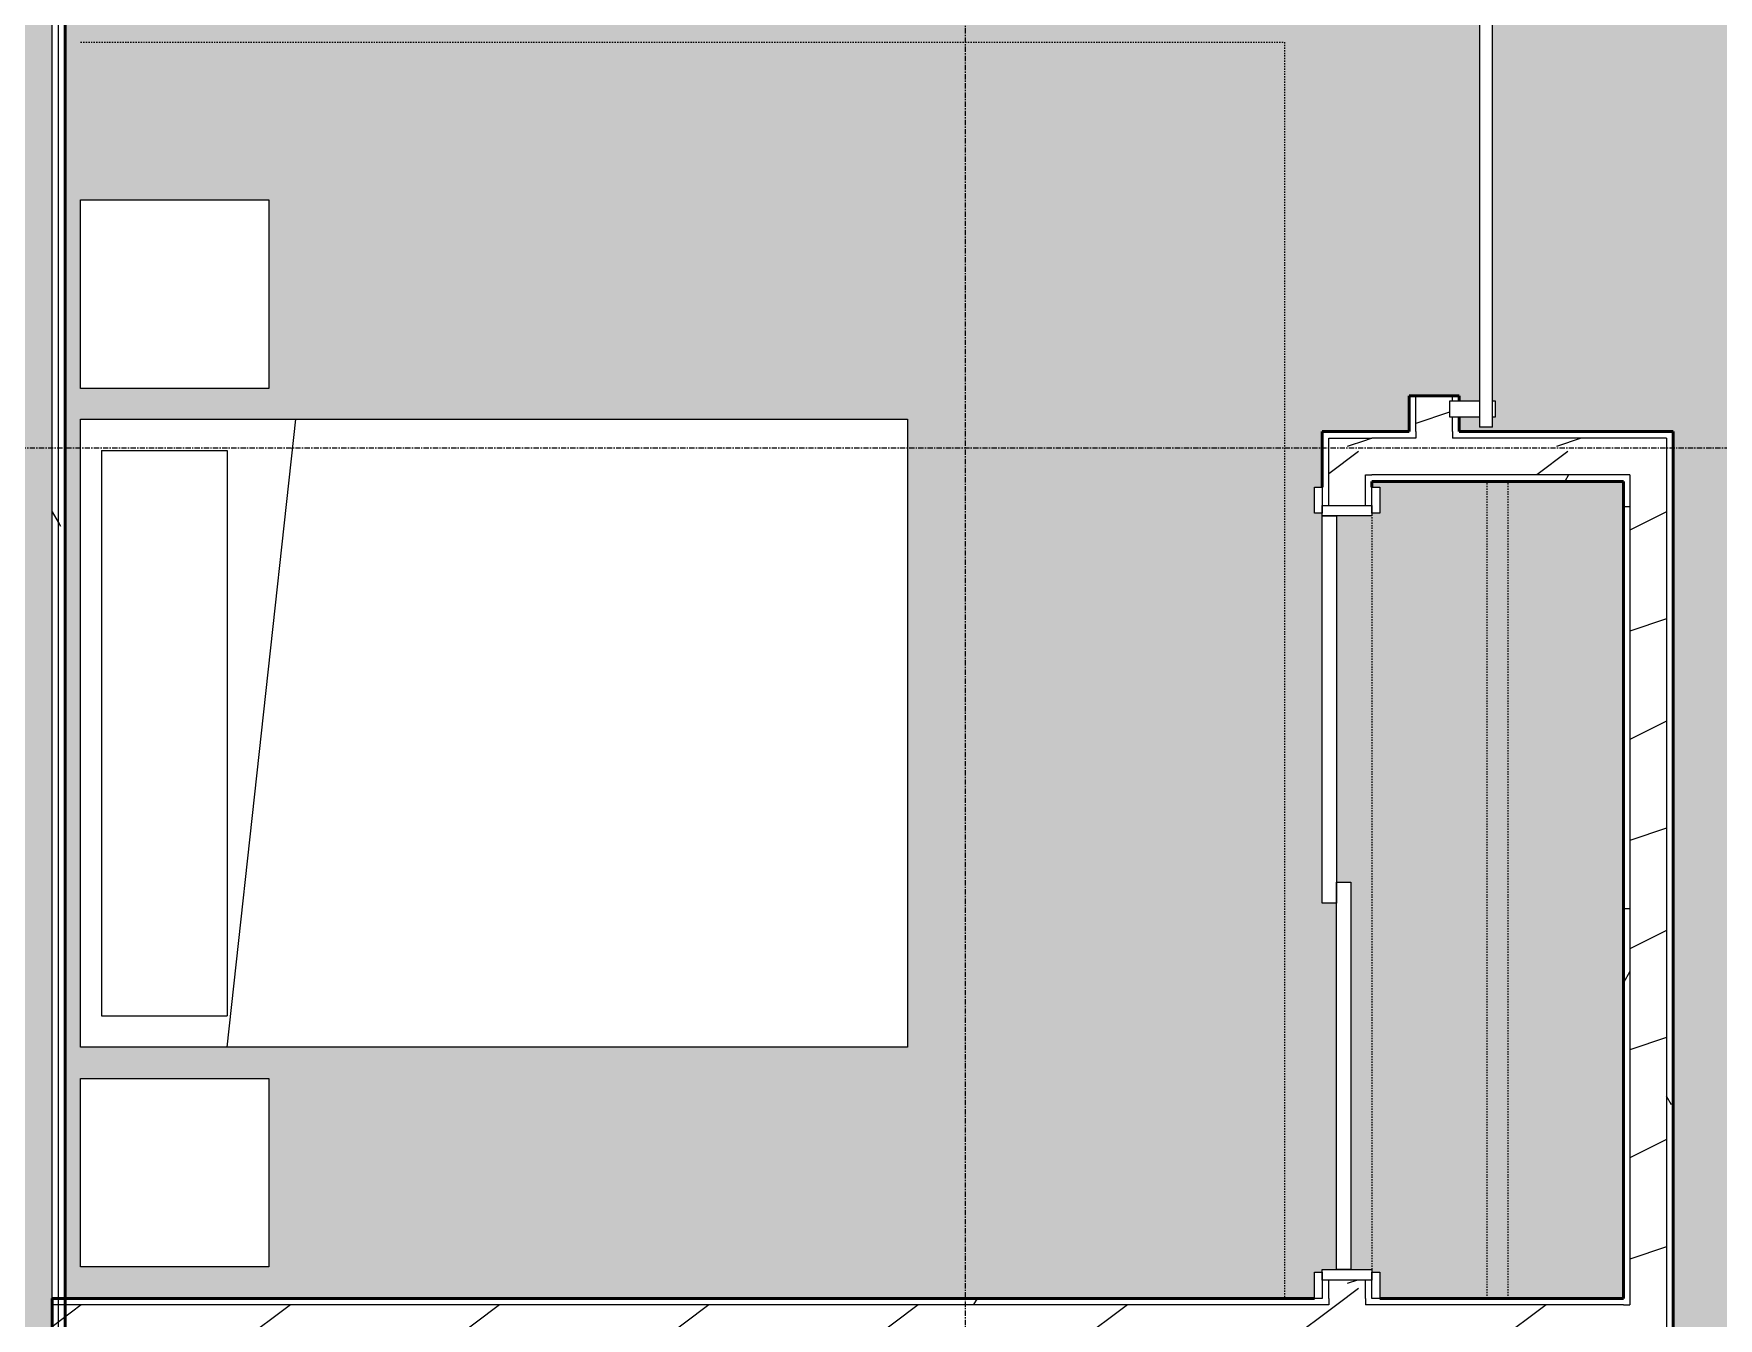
# Model space of a CAD drawing. Header units: inches. Extents: x -4292 to -464, y 9706 to 12474.
# Drawn here: x -2916.3 to -2755.4, y 11452.1 to 11574.8 of the extents above; entities that cross this region are included whole.
import ezdxf

# ---------------------------------------------------------------- set-up
doc = ezdxf.new("R2010")
doc.units = ezdxf.units.IN
doc.header["$MEASUREMENT"] = 0
doc.linetypes.add('Dash', pattern=[0.25, 0.125, -0.125])
doc.linetypes.add('Grid Line 1_2_', pattern=[0.875, 0.5, -0.125, 0.125, -0.125])
for name, color, linetype, lineweight in [('A-AREA-PATT-4', 254, 'Continuous', 9), ('A-DOOR-1', 7, 'Continuous', 9), ('A-DOOR-2', 90, 'Continuous', 20), ('A-DOOR-3', 50, 'Continuous', 13), ('A-DOOR-FRAM-1', 90, 'Continuous', 20), ('A-WALL', 113, 'Continuous', 13), ('A-WALL-2', 250, 'Continuous', 50), ('A-WALL-3', 50, 'Continuous', 13), ('A-WALL-PATT-1', 7, 'Continuous', 9), ('A-WALL-PATT-2', 8, 'Continuous', 9), ('A-WALL-PATT-5', 111, 'Continuous', 9), ('I-FURN-1', 7, 'Continuous', 9), ('I-FURN-HDLN-1', 7, 'Dash', 9), ('I-WALL-1', 2, 'Continuous', 50), ('Q-CASE-HDLN-1', 7, 'Dash', 9), ('S-GRID-1', 1, 'Grid Line 1_2_', 9)]:
    doc.layers.add(name, color=color, linetype=linetype, lineweight=lineweight)
pattern_1 = [(0, (0, 0), (38.4, 9.6), [1.584, -27.216, 1.584, -27.216, -153.6]), (0, (0, 0), (38.4, 9.6), [-57.6, 1.584, -56.016, 1.584, -27.216, -67.2]), (0, (0, 0), (38.4, 9.6), [-144, 1.584, -17.616, 1.584, -46.416]), (120, (14.4, 4.8), (-27.513844, 28.4553755), [1.584, -27.216, 1.584, -27.216, -153.6]), (120, (14.4, 4.8), (-27.513844, 28.4553755), [-57.6, 1.584, -56.016, 1.584, -27.216, -67.2]), (120, (14.4, 4.8), (-27.513844, 28.4553755), [-144, 1.584, -17.616, 1.584, -46.416]), (240, (19.2, 24), (-10.886156, -38.0553755), [1.584, -27.216, 1.584, -27.216, -153.6]), (240, (19.2, 24), (-10.886156, -38.0553755), [-57.6, 1.584, -56.016, 1.584, -27.216, -67.2]), (240, (19.2, 24), (-10.886156, -38.0553755), [-144, 1.584, -17.616, 1.584, -46.416])]
pattern_2 = [(216.87, (7.997, 19.992), (59.9755286, 39.9843071), [9.996, -89.964]), (206.565, (19.992, 13.994), (-19.991807, -19.992219), [22.352, -22.352]), (198.435, (19.992, 3.998), (-39.983821, -19.991955), [12.644, -50.576])]

msp = doc.modelspace()

# ---------------------------------------------------------------- hatches: boundary and pattern name
at = {"layer": 'A-AREA-PATT-4'}
h = msp.add_hatch(color=256, dxfattribs=at)
h.paths.add_polyline_path([(-2886.5723, 11256.2644), (-2886.5723, 11257.5815), (-2881.8223, 11257.5815), (-2881.8223, 11256.2644), (-2754.7213, 11256.2644), (-2754.7213, 11289.1366), (-2748.6737, 11289.1366), (-2748.6737, 11284.3866), (-2749.9713, 11284.3866), (-2749.9713, 11256.2644), (-2717.7237, 11256.2644), (-2717.7237, 11284.3866), (-2718.6737, 11284.3866), (-2718.6737, 11289.1366), (-2717.7237, 11289.1366), (-2717.7237, 11299.0089), (-2733.8487, 11299.0089), (-2733.8487, 11317.0089), (-2729.8487, 11317.0089), (-2729.8487, 11353.0089), (-2733.8487, 11353.0089), (-2733.8487, 11371.0089), (-2717.7237, 11371.0089), (-2717.7237, 11622.3894), (-2718.7237, 11622.3894), (-2718.7237, 11623.3894), (-2720.7237, 11623.3894), (-2720.7237, 11625.3269), (-2721.3487, 11625.3269), (-2721.3487, 11625.3894), (-2756.0987, 11625.3894), (-2756.0987, 11625.3269), (-2756.7237, 11625.3269), (-2756.7237, 11623.3894), (-2758.7237, 11623.3894), (-2758.7237, 11622.3894), (-2780.1737, 11622.3894), (-2780.1737, 11617.1963), (-2778.2258, 11617.1963), (-2778.2045, 11618.1963), (-2776.9758, 11618.1963), (-2776.9758, 11617.1963), (-2776.7026, 11617.1963), (-2776.7258, 11615.6963), (-2776.9758, 11615.6963), (-2776.9758, 11614.0921), (-2776.7258, 11614.0921), (-2776.7258, 11611.7539), (-2776.5487, 11611.7539), (-2776.5487, 11610.2539), (-2776.7258, 11610.2539), (-2776.7258, 11581.9303), (-2776.5487, 11581.9303), (-2776.5487, 11581.8141), (-2776.4758, 11581.7623), (-2776.4758, 11581.4391), (-2776.2258, 11581.4391), (-2776.2258, 11581.8273), (-2775.9758, 11581.7772), (-2775.9758, 11578.835), (-2776.2258, 11578.8897), (-2776.2258, 11581.0855), (-2776.4758, 11581.0373), (-2776.4758, 11580.7105), (-2776.5487, 11580.7105), (-2776.5487, 11580.4303), (-2776.7258, 11580.4303), (-2776.7258, 11578.0921), (-2776.9758, 11578.0921), (-2776.9758, 11539.6963), (-2776.7026, 11539.6963), (-2776.7026, 11538.1963), (-2776.9758, 11538.1963), (-2776.9971, 11537.1963), (-2778.2258, 11537.1963), (-2778.2258, 11538.1963), (-2780.1737, 11538.1963), (-2780.1737, 11536.7736), (-2759.7237, 11536.7736), (-2759.7237, 11425.2266), (-2764.4737, 11425.2266), (-2764.4737, 11417.2266), (-2800.2237, 11417.2266), (-2800.2237, 11425.2266), (-2808.6641, 11425.2266), (-2808.6641, 11424.9235), (-2808.861, 11424.7266), (-2809.7571, 11424.7266), (-2809.7571, 11424.4766), (-2813.5217, 11424.4766), (-2813.5217, 11424.2266), (-2815.4231, 11424.2266), (-2815.4231, 11424.4766), (-2824.8142, 11424.4766), (-2824.8142, 11424.2266), (-2825.4047, 11424.2266), (-2825.4047, 11424.4766), (-2825.9953, 11424.4766), (-2825.9953, 11424.2266), (-2826.5858, 11424.2266), (-2826.5858, 11424.4766), (-2827.1764, 11424.4766), (-2827.1764, 11424.2266), (-2827.7669, 11424.2266), (-2827.7669, 11424.4766), (-2828.3575, 11424.4766), (-2828.3575, 11424.2266), (-2828.948, 11424.2266), (-2828.948, 11424.4766), (-2831.5712, 11424.4766), (-2831.5923, 11424.7266), (-2832.5205, 11424.7487), (-2832.6065, 11424.7843), (-2832.6641, 11424.9235), (-2832.6641, 11425.2266), (-2889.3237, 11425.2266), (-2889.3237, 11292.9565), (-2881.8223, 11292.9565), (-2881.8223, 11287.5815), (-2886.5723, 11287.5815), (-2886.5723, 11288.2065), (-2913.3237, 11288.2065), (-2913.3237, 11256.2644), (-2898.4761, 11256.2644)], flags=0)
h.paths.add_polyline_path([(-2733.0879, 11257.2366), (-2747.9237, 11257.2366), (-2747.9237, 11282.4866), (-2738.4152, 11282.4866), (-2738.3902, 11282.9866), (-2737.9323, 11282.9866), (-2737.9323, 11282.4866), (-2721.661, 11282.4866), (-2721.6235, 11282.9866), (-2720.9365, 11282.9866), (-2720.9365, 11282.4866), (-2719.9237, 11282.4866), (-2719.9237, 11257.2366), (-2720.9237, 11257.2366)], flags=0)
h.paths.add_polyline_path([(-2906.5362, 11259.5815), (-2911.7348, 11259.5815), (-2911.7348, 11284.5815), (-2885.7348, 11284.5815), (-2885.7348, 11259.5815), (-2905.2348, 11259.5815)], flags=0)
h.paths.add_polyline_path([(-2824.8487, 11296.5192), (-2824.8487, 11380.5192), (-2789.8487, 11380.5192), (-2789.8487, 11374.5192), (-2788.8487, 11374.5192), (-2788.8487, 11302.5192), (-2789.8487, 11302.5192), (-2789.8487, 11296.5192), (-2820.8487, 11296.5192)], flags=0)
h.paths.add_polyline_path([(-2748.6737, 11305.5192), (-2773.8487, 11305.5192), (-2773.8487, 11365.5192), (-2743.8487, 11365.5192), (-2743.8487, 11305.5192)], flags=0)
h.paths.add_polyline_path([(-2764.4737, 11447.2266), (-2764.4737, 11449.2266), (-2800.2237, 11449.2266), (-2800.2237, 11447.2266), (-2766.4737, 11447.2266)], flags=0)
h.paths.add_polyline_path([(-2893.849, 11453.9766), (-2793.9969, 11453.9766), (-2793.9969, 11456.4766), (-2793.2469, 11456.4766), (-2793.2469, 11456.7266), (-2791.8719, 11456.7266), (-2791.8719, 11491.7266), (-2793.2469, 11491.7266), (-2793.2469, 11528.9766), (-2793.9969, 11528.9766), (-2793.9969, 11531.4766), (-2793.2469, 11531.4766), (-2793.2469, 11536.7736), (-2784.9237, 11536.7736), (-2784.9237, 11540.1963), (-2780.1737, 11540.1963), (-2780.1737, 11539.6963), (-2778.2258, 11539.6963), (-2778.2258, 11578.0921), (-2778.4758, 11578.0921), (-2778.4758, 11614.0921), (-2778.2258, 11614.0921), (-2778.2258, 11615.6963), (-2780.1737, 11615.6612), (-2780.1737, 11576.1963), (-2784.9237, 11576.1963), (-2784.9237, 11575.6081), (-2793.2469, 11575.6081), (-2793.2469, 11580.3581), (-2784.9237, 11580.3581), (-2784.9237, 11619.619), (-2843.3237, 11619.619), (-2843.3467, 11643.3394), (-2851.3475, 11643.3394), (-2851.3475, 11635.8928), (-2851.4745, 11634.9283), (-2851.8467, 11634.0297), (-2852.4389, 11633.2579), (-2853.2106, 11632.6658), (-2854.1093, 11632.2935), (-2855.15, 11632.1665), (-2856.4621, 11632.1665), (-2856.1144, 11629.1428), (-2854.9226, 11628.1428), (-2854.3558, 11627.1428), (-2853.998, 11625.6332), (-2853.9109, 11625.139), (-2853.8237, 11624.1428), (-2853.998, 11622.1504), (-2854.536, 11620.1428), (-2855.2639, 11618.1428), (-2856.2703, 11616.0365), (-2857.584, 11614.1428), (-2858.584, 11613.1428), (-2859.45, 11612.6428), (-2860.8237, 11612.1428), (-2861.8237, 11612.1428), (-2863.2469, 11612.6713), (-2864.0635, 11613.1428), (-2865.0635, 11614.1428), (-2866.4509, 11616.1428), (-2867.3835, 11618.1428), (-2868.1115, 11620.1428), (-2868.6494, 11622.1504), (-2868.8237, 11624.1428), (-2868.6494, 11625.6332), (-2868.5596, 11626.1428), (-2868.2916, 11627.1428), (-2867.7249, 11628.1428), (-2866.5331, 11629.1428), (-2866.1854, 11632.1665), (-2867.5737, 11632.1665), (-2868.5382, 11632.2935), (-2869.4368, 11632.6658), (-2870.2086, 11633.2579), (-2870.8007, 11634.0297), (-2871.173, 11634.9283), (-2871.3, 11635.8928), (-2871.3, 11643.3394), (-2877.3237, 11643.3394), (-2877.3237, 11641.4831), (-2882.0737, 11641.4831), (-2882.0737, 11643.3394), (-2913.3237, 11643.3394), (-2913.3237, 11621.1081), (-2882.0737, 11621.1081), (-2882.0737, 11621.4831), (-2877.3237, 11621.4831), (-2877.3237, 11616.3581), (-2913.3237, 11616.3581), (-2913.3237, 11580.3581), (-2827.2469, 11580.3581), (-2827.2469, 11579.4831), (-2863.2469, 11579.4831), (-2863.2469, 11576.4831), (-2827.2469, 11576.4831), (-2827.2469, 11575.6081), (-2913.3237, 11575.6081), (-2913.3237, 11453.9766), (-2898.4761, 11453.9766)], flags=0)
h.paths.add_polyline_path([(-2787.7469, 11453.9766), (-2764.4737, 11453.9766), (-2764.4737, 11532.0236), (-2788.4969, 11532.0236), (-2788.4969, 11531.4766), (-2787.7469, 11531.4766), (-2787.7469, 11528.9766), (-2788.4969, 11528.9766), (-2788.4969, 11528.7266), (-2791.8719, 11528.7266), (-2791.8719, 11493.7266), (-2790.4969, 11493.7266), (-2790.4969, 11456.7266), (-2788.4969, 11456.7266), (-2788.4969, 11456.4766), (-2787.7469, 11456.4766)], flags=0)
h.paths.add_polyline_path([(-2898.4761, 11456.9766), (-2911.849, 11456.9766), (-2911.849, 11474.9766), (-2893.849, 11474.9766), (-2893.849, 11456.9766)], flags=0)
h.paths.add_polyline_path([(-2911.849, 11477.9766), (-2911.849, 11537.9766), (-2832.849, 11537.9766), (-2832.849, 11477.9766), (-2898.4761, 11477.9766)], flags=0)
h.paths.add_polyline_path([(-2898.4761, 11540.9085), (-2911.849, 11540.9085), (-2911.849, 11558.9085), (-2893.849, 11558.9085), (-2893.849, 11540.9085)], flags=0)
h.paths.add_polyline_path([(-2720.7237, 11587.3894), (-2722.4737, 11587.3894), (-2722.4737, 11623.3894), (-2720.7237, 11623.3894), (-2720.7237, 11616.0365)], flags=0)
at = {"layer": 'A-WALL-PATT-1'}
h = msp.add_hatch(dxfattribs=at)
h.set_pattern_fill('FP_1', color=256, style=0, pattern_type=2)
h.set_pattern_definition(pattern_1)
h.paths.add_polyline_path([(-2784.9237, 11536.7736), (-2784.2987, 11536.7736), (-2784.2987, 11540.1963), (-2784.9237, 11540.1963)], flags=0)
h.paths.add_polyline_path([(-2784.2987, 11579.7331), (-2784.2987, 11623.6486), (-2784.9237, 11623.6486), (-2784.9237, 11579.7331)], flags=0)
h = msp.add_hatch(dxfattribs=at)
h.set_pattern_fill('FP_1', color=256, style=0, pattern_type=2)
h.set_pattern_definition(pattern_1)
h.paths.add_polyline_path([(-2759.7237, 11425.2266), (-2759.7237, 11536.1486), (-2760.3487, 11536.1486), (-2760.3487, 11425.2266)], flags=0)
h = msp.add_hatch(dxfattribs=at)
h.set_pattern_fill('FP_1', color=256, style=0, pattern_type=2)
h.set_pattern_definition(pattern_1)
h.paths.add_polyline_path([(-2788.2173, 11532.0236), (-2763.8487, 11532.0236), (-2763.8487, 11532.6486), (-2788.4969, 11532.6486), (-2788.4969, 11532.0236)], flags=0)
h = msp.add_hatch(dxfattribs=at)
h.set_pattern_fill('FP_1', color=256, style=0, pattern_type=2)
h.set_pattern_definition(pattern_1)
h.paths.add_polyline_path([(-2763.8487, 11425.2266), (-2763.8487, 11449.8516), (-2764.4737, 11449.8516), (-2764.4737, 11425.2266)], flags=0)
h.paths.add_polyline_path([(-2763.8487, 11453.3516), (-2763.8487, 11532.0236), (-2764.4737, 11532.0236), (-2764.4737, 11453.3516)], flags=0)
h = msp.add_hatch(dxfattribs=at)
h.set_pattern_fill('FP_1', color=256, style=0, pattern_type=2)
h.set_pattern_definition(pattern_1)
h.paths.add_polyline_path([(-2764.4737, 11453.3516), (-2764.4737, 11453.9766), (-2789.1219, 11453.9766), (-2789.1219, 11453.3516), (-2780.7987, 11453.3516)], flags=0)
h.paths.add_polyline_path([(-2913.3237, 11453.3516), (-2792.6219, 11453.3516), (-2792.6219, 11453.9766), (-2913.3237, 11453.9766), (-2913.3237, 11453.3581)], flags=0)
at = {"layer": 'A-WALL-PATT-2'}
h = msp.add_hatch(dxfattribs=at)
h.set_pattern_fill('FP_2', color=256, style=0, pattern_type=2)
h.set_pattern_definition(pattern_2)
h.paths.add_polyline_path([(-2780.7987, 11536.1486), (-2780.7987, 11538.1963), (-2781.0776, 11538.1963), (-2781.0776, 11539.6963), (-2780.7987, 11539.6963), (-2780.7987, 11540.1963), (-2784.2987, 11540.1963), (-2784.2987, 11536.1486)], flags=0)
h.paths.add_polyline_path([(-2784.2922, 11576.1963), (-2780.7987, 11576.1963), (-2780.7987, 11615.6963), (-2781.0776, 11615.6963), (-2781.0776, 11617.1963), (-2780.7987, 11617.1963), (-2780.7987, 11623.6486), (-2784.2987, 11623.6486), (-2784.2987, 11576.1963)], flags=0)
h = msp.add_hatch(dxfattribs=at)
h.set_pattern_fill('FP_2', color=256, style=0, pattern_type=2)
h.set_pattern_definition(pattern_2)
h.paths.add_polyline_path([(-2789.1219, 11453.3516), (-2789.1219, 11455.7266), (-2792.6219, 11455.7266), (-2792.6219, 11453.3516)], flags=0)
h.paths.add_polyline_path([(-2792.6219, 11529.7266), (-2789.1219, 11529.7266), (-2789.1219, 11536.1486), (-2792.6219, 11536.1486), (-2792.6219, 11532.9979)], flags=0)
h = msp.add_hatch(dxfattribs=at)
h.set_pattern_fill('FP_2', color=256, style=0, pattern_type=2)
h.set_pattern_definition(pattern_2)
h.paths.add_polyline_path([(-2788.4969, 11532.6486), (-2760.3487, 11532.6486), (-2760.3487, 11536.1486), (-2789.1219, 11536.1486), (-2789.1219, 11532.6486)], flags=0)
h = msp.add_hatch(dxfattribs=at)
h.set_pattern_fill('FP_2', color=256, style=0, pattern_type=2)
h.set_pattern_definition(pattern_2)
h.paths.add_polyline_path([(-2760.3487, 11425.2266), (-2760.3487, 11532.6486), (-2763.8487, 11532.6486), (-2763.8487, 11425.2266)], flags=0)
h = msp.add_hatch(dxfattribs=at)
h.set_pattern_fill('FP_2', color=256, style=0, pattern_type=2)
h.set_pattern_definition(pattern_2)
h.paths.add_polyline_path([(-2914.5737, 11449.8516), (-2763.8487, 11449.8516), (-2763.8487, 11453.3516), (-2914.5737, 11453.3516), (-2914.5737, 11449.9592)], flags=0)
at = {"layer": 'A-WALL-PATT-5'}
h = msp.add_hatch(dxfattribs=at)
h.set_pattern_fill('FP_41', color=256, style=0, pattern_type=2)
h.set_pattern_definition([(161.57, (0.6, 0.6), (-4.80033747, -0.00041462), [0, -34.152, 3.792, 0]), (18.43, (-0.6, 0.6), (-4.80033747, 0.00041462), [0, -34.152, 3.792, 0]), (108.43, (0.6, 0.6), (2.39913218, -12.00105099), [11.382, -26.562]), (71.57, (-0.6, 0.6), (2.39913218, 12.00105099), [11.382, -26.562])])
h.paths.add_polyline_path([(-2914.5737, 11255.3644), (-2914.5737, 11644.5894), (-2918.0737, 11644.5894), (-2918.0737, 11255.3644)], flags=0)
h = msp.add_hatch(dxfattribs=at)
h.set_pattern_fill('FP_1', color=256, style=0, pattern_type=2)
h.set_pattern_definition(pattern_1)
h.paths.add_polyline_path([(-2914.5737, 11255.3644), (-2913.9487, 11255.3644), (-2913.9487, 11449.8516), (-2914.5737, 11449.8516), (-2914.5737, 11283.882)], flags=0)
h.paths.add_polyline_path([(-2913.9487, 11453.3516), (-2913.9487, 11643.9644), (-2914.5737, 11643.9614), (-2914.5737, 11453.3516), (-2914.2548, 11453.3516)], flags=0)
h = msp.add_hatch(dxfattribs=at)
h.set_pattern_fill('FP_1', color=256, style=0, pattern_type=2)
h.set_pattern_definition(pattern_1)
h.paths.add_polyline_path([(-2913.3237, 11255.3644), (-2913.3237, 11449.8516), (-2913.9487, 11449.8516), (-2913.9487, 11255.3644)], flags=0)
h.paths.add_polyline_path([(-2913.3237, 11453.3516), (-2913.3237, 11643.3394), (-2913.9487, 11643.3394), (-2913.9487, 11453.3516)], flags=0)

# ---------------------------------------------------------------- linework, layer by layer
at = {"layer": 'A-DOOR-1'}
for p, q in [((-2793.9969, 11531.4766), (-2793.2469, 11531.4766)), ((-2793.9969, 11528.9766), (-2793.9969, 11531.4766)), ((-2793.2469, 11531.4766), (-2793.2469, 11528.9766)), ((-2788.4969, 11531.4766), (-2787.7469, 11531.4766)), ((-2788.4969, 11528.9766), (-2788.4969, 11531.4766)), ((-2787.7469, 11531.4766), (-2787.7469, 11528.9766)), ((-2793.2469, 11528.9766), (-2793.9969, 11528.9766)), ((-2787.7469, 11528.9766), (-2788.4969, 11528.9766)), ((-2793.9969, 11456.4766), (-2793.2469, 11456.4766)), ((-2793.9969, 11453.9766), (-2793.9969, 11456.4766)), ((-2793.2469, 11456.4766), (-2793.2469, 11453.9766)), ((-2788.4969, 11456.4766), (-2787.7469, 11456.4766)), ((-2788.4969, 11453.9766), (-2788.4969, 11456.4766)), ((-2787.7469, 11456.4766), (-2787.7469, 11453.9766)), ((-2793.2469, 11453.9766), (-2793.9969, 11453.9766)), ((-2787.7469, 11453.9766), (-2788.4969, 11453.9766))]:
    msp.add_line(p, q, dxfattribs=at)
at = {"layer": 'A-DOOR-2'}
for p, q in [((-2793.2469, 11528.7266), (-2791.8719, 11528.7266)), ((-2793.2469, 11491.7266), (-2793.2469, 11528.7266)), ((-2791.8719, 11528.7266), (-2791.8719, 11491.7266)), ((-2791.8719, 11493.7266), (-2790.4969, 11493.7266)), ((-2791.8719, 11456.7266), (-2791.8719, 11493.7266)), ((-2790.4969, 11493.7266), (-2790.4969, 11456.7266)), ((-2791.8719, 11491.7266), (-2793.2469, 11491.7266)), ((-2790.4969, 11456.7266), (-2791.8719, 11456.7266))]:
    msp.add_line(p, q, dxfattribs=at)
at = {"layer": 'A-DOOR-3'}
for p, q in [((-2778.2258, 11580.7518), (-2778.2258, 11537.1963)), ((-2776.9758, 11537.1963), (-2776.9758, 11580.7597)), ((-2778.2258, 11539.6963), (-2781.0776, 11539.6963)), ((-2781.0776, 11539.6963), (-2781.0776, 11538.1963)), ((-2776.7026, 11539.6963), (-2776.9765, 11539.6963)), ((-2776.7026, 11538.1963), (-2776.7026, 11539.6963)), ((-2781.0776, 11538.1963), (-2778.2258, 11538.1963)), ((-2776.9761, 11538.1963), (-2776.7026, 11538.1963)), ((-2777.6008, 11537.1963), (-2778.2258, 11537.1963)), ((-2776.9758, 11537.1963), (-2777.6008, 11537.1963))]:
    msp.add_line(p, q, dxfattribs=at)
at = {"layer": 'A-DOOR-FRAM-1'}
for p, q in [((-2793.2469, 11529.7266), (-2788.4969, 11529.7266)), ((-2793.2469, 11528.7266), (-2793.2469, 11529.7266)), ((-2788.4969, 11529.7266), (-2788.4969, 11528.7266)), ((-2788.4969, 11528.7266), (-2793.2469, 11528.7266)), ((-2793.2469, 11455.7266), (-2793.2469, 11456.7266)), ((-2793.2469, 11456.7266), (-2788.4969, 11456.7266)), ((-2788.4969, 11455.7266), (-2793.2469, 11455.7266)), ((-2788.4969, 11456.7266), (-2788.4969, 11455.7266))]:
    msp.add_line(p, q, dxfattribs=at)
at = {"layer": 'A-WALL'}
for p, q in [((-2914.5737, 11255.3644), (-2914.5737, 11644.5894)), ((-2913.9487, 11255.3644), (-2913.9487, 11643.9644))]:
    msp.add_line(p, q, dxfattribs=at)
at = {"layer": 'A-WALL-2'}
for p, q in [((-2784.9237, 11540.1963), (-2784.9237, 11536.7736)), ((-2780.1737, 11540.1963), (-2784.9237, 11540.1963)), ((-2780.1737, 11539.6963), (-2780.1737, 11540.1963)), ((-2780.1737, 11536.7736), (-2780.1737, 11538.1963)), ((-2793.2469, 11536.7736), (-2793.2469, 11531.4766)), ((-2792.6219, 11536.7736), (-2793.2469, 11536.7736)), ((-2788.4969, 11536.7736), (-2792.6219, 11536.7736)), ((-2784.9237, 11536.7736), (-2788.4969, 11536.7736)), ((-2759.7237, 11536.7736), (-2780.1737, 11536.7736)), ((-2759.7237, 11536.1486), (-2759.7237, 11536.7736)), ((-2759.7237, 11532.0236), (-2759.7237, 11536.1486)), ((-2788.4969, 11531.4766), (-2788.4969, 11532.0236)), ((-2788.4969, 11532.0236), (-2764.4737, 11532.0236)), ((-2764.4737, 11532.0236), (-2764.4737, 11453.9766)), ((-2759.7237, 11425.2266), (-2759.7237, 11532.0236)), ((-2793.9969, 11453.9766), (-2914.5737, 11453.9766)), ((-2914.5737, 11453.9766), (-2914.5737, 11449.2266)), ((-2764.4737, 11453.9766), (-2787.7469, 11453.9766))]:
    msp.add_line(p, q, dxfattribs=at)
at = {"layer": 'A-WALL-3'}
for p, q in [((-2784.2987, 11536.7736), (-2784.2987, 11540.1963)), ((-2780.7987, 11539.6963), (-2780.7987, 11540.1963)), ((-2780.7987, 11536.7736), (-2780.7987, 11538.1963)), ((-2792.6219, 11529.7266), (-2792.6219, 11536.1486)), ((-2792.6219, 11536.1486), (-2789.1219, 11536.1486)), ((-2789.1219, 11536.1486), (-2788.4969, 11536.1486)), ((-2784.2987, 11536.1486), (-2788.4969, 11536.1486)), ((-2784.2987, 11536.7736), (-2784.2987, 11536.1486)), ((-2780.7987, 11536.7736), (-2780.7987, 11536.1486)), ((-2760.3487, 11536.1486), (-2780.7987, 11536.1486)), ((-2760.3487, 11536.1486), (-2760.3487, 11532.6486)), ((-2789.1219, 11529.7266), (-2789.1219, 11532.6486)), ((-2789.1219, 11532.6486), (-2788.4969, 11532.6486)), ((-2763.8487, 11532.6486), (-2788.4969, 11532.6486)), ((-2763.8487, 11532.6486), (-2763.8487, 11532.0236)), ((-2763.8487, 11532.0236), (-2763.8487, 11453.3516)), ((-2760.3487, 11532.6486), (-2760.3487, 11532.0236)), ((-2760.3487, 11532.0236), (-2760.3487, 11425.2266)), ((-2792.6219, 11453.9766), (-2792.6219, 11455.7266)), ((-2789.1219, 11453.9766), (-2789.1219, 11455.7266)), ((-2792.6219, 11453.9766), (-2792.6219, 11453.3516)), ((-2789.1219, 11453.9766), (-2789.1219, 11453.3516)), ((-2792.6219, 11453.3516), (-2914.5737, 11453.3516)), ((-2764.4737, 11453.3516), (-2789.1219, 11453.3516)), ((-2764.4737, 11453.3516), (-2763.8487, 11453.3516))]:
    msp.add_line(p, q, dxfattribs=at)
at = {"layer": 'I-FURN-1'}
for p, q in [((-2911.849, 11558.9085), (-2893.849, 11558.9085)), ((-2911.849, 11540.9085), (-2911.849, 11558.9085)), ((-2893.849, 11558.9085), (-2893.849, 11540.9085)), ((-2893.849, 11540.9085), (-2911.849, 11540.9085)), ((-2911.849, 11537.9766), (-2832.849, 11537.9766)), ((-2911.849, 11477.9766), (-2911.849, 11537.9766)), ((-2897.849, 11477.9766), (-2891.2694, 11537.9766)), ((-2832.849, 11537.9766), (-2832.849, 11477.9766)), ((-2909.849, 11534.9766), (-2897.849, 11534.9766)), ((-2909.849, 11534.9766), (-2909.849, 11480.9766)), ((-2897.849, 11534.9766), (-2897.849, 11480.9766)), ((-2909.849, 11480.9766), (-2897.849, 11480.9766)), ((-2832.849, 11477.9766), (-2911.849, 11477.9766)), ((-2911.849, 11474.9766), (-2893.849, 11474.9766)), ((-2911.849, 11456.9766), (-2911.849, 11474.9766)), ((-2893.849, 11474.9766), (-2893.849, 11456.9766)), ((-2893.849, 11456.9766), (-2911.849, 11456.9766))]:
    msp.add_line(p, q, dxfattribs=at)
at = {"layer": 'I-FURN-HDLN-1'}
for p, q in [((-2911.849, 11573.9766), (-2796.849, 11573.9766)), ((-2796.849, 11573.9766), (-2796.849, 11453.9766))]:
    msp.add_line(p, q, dxfattribs=at)
at = {"layer": 'I-WALL-1'}
msp.add_line((-2913.3237, 11255.3644), (-2913.3237, 11643.3394), dxfattribs=at)
at = {"layer": 'Q-CASE-HDLN-1'}
for p, q in [((-2788.4737, 11532.0236), (-2764.4737, 11532.0236)), ((-2788.4737, 11531.4766), (-2788.4737, 11532.0236)), ((-2777.4737, 11453.9766), (-2777.4737, 11532.0236)), ((-2775.4737, 11453.9766), (-2775.4737, 11532.0236)), ((-2764.4737, 11532.0236), (-2764.4737, 11453.9766)), ((-2788.4737, 11456.4766), (-2788.4737, 11528.9766)), ((-2764.4737, 11453.9766), (-2787.7469, 11453.9766))]:
    msp.add_line(p, q, dxfattribs=at)
at = {"layer": 'S-GRID-1'}
for p, q in [((-2827.3237, 9836.1797), (-2827.3237, 12413.7371)), ((-464.451, 11535.1894), (-4232.1914, 11535.1894))]:
    msp.add_line(p, q, dxfattribs=at)

doc.saveas('drawing.dxf')
